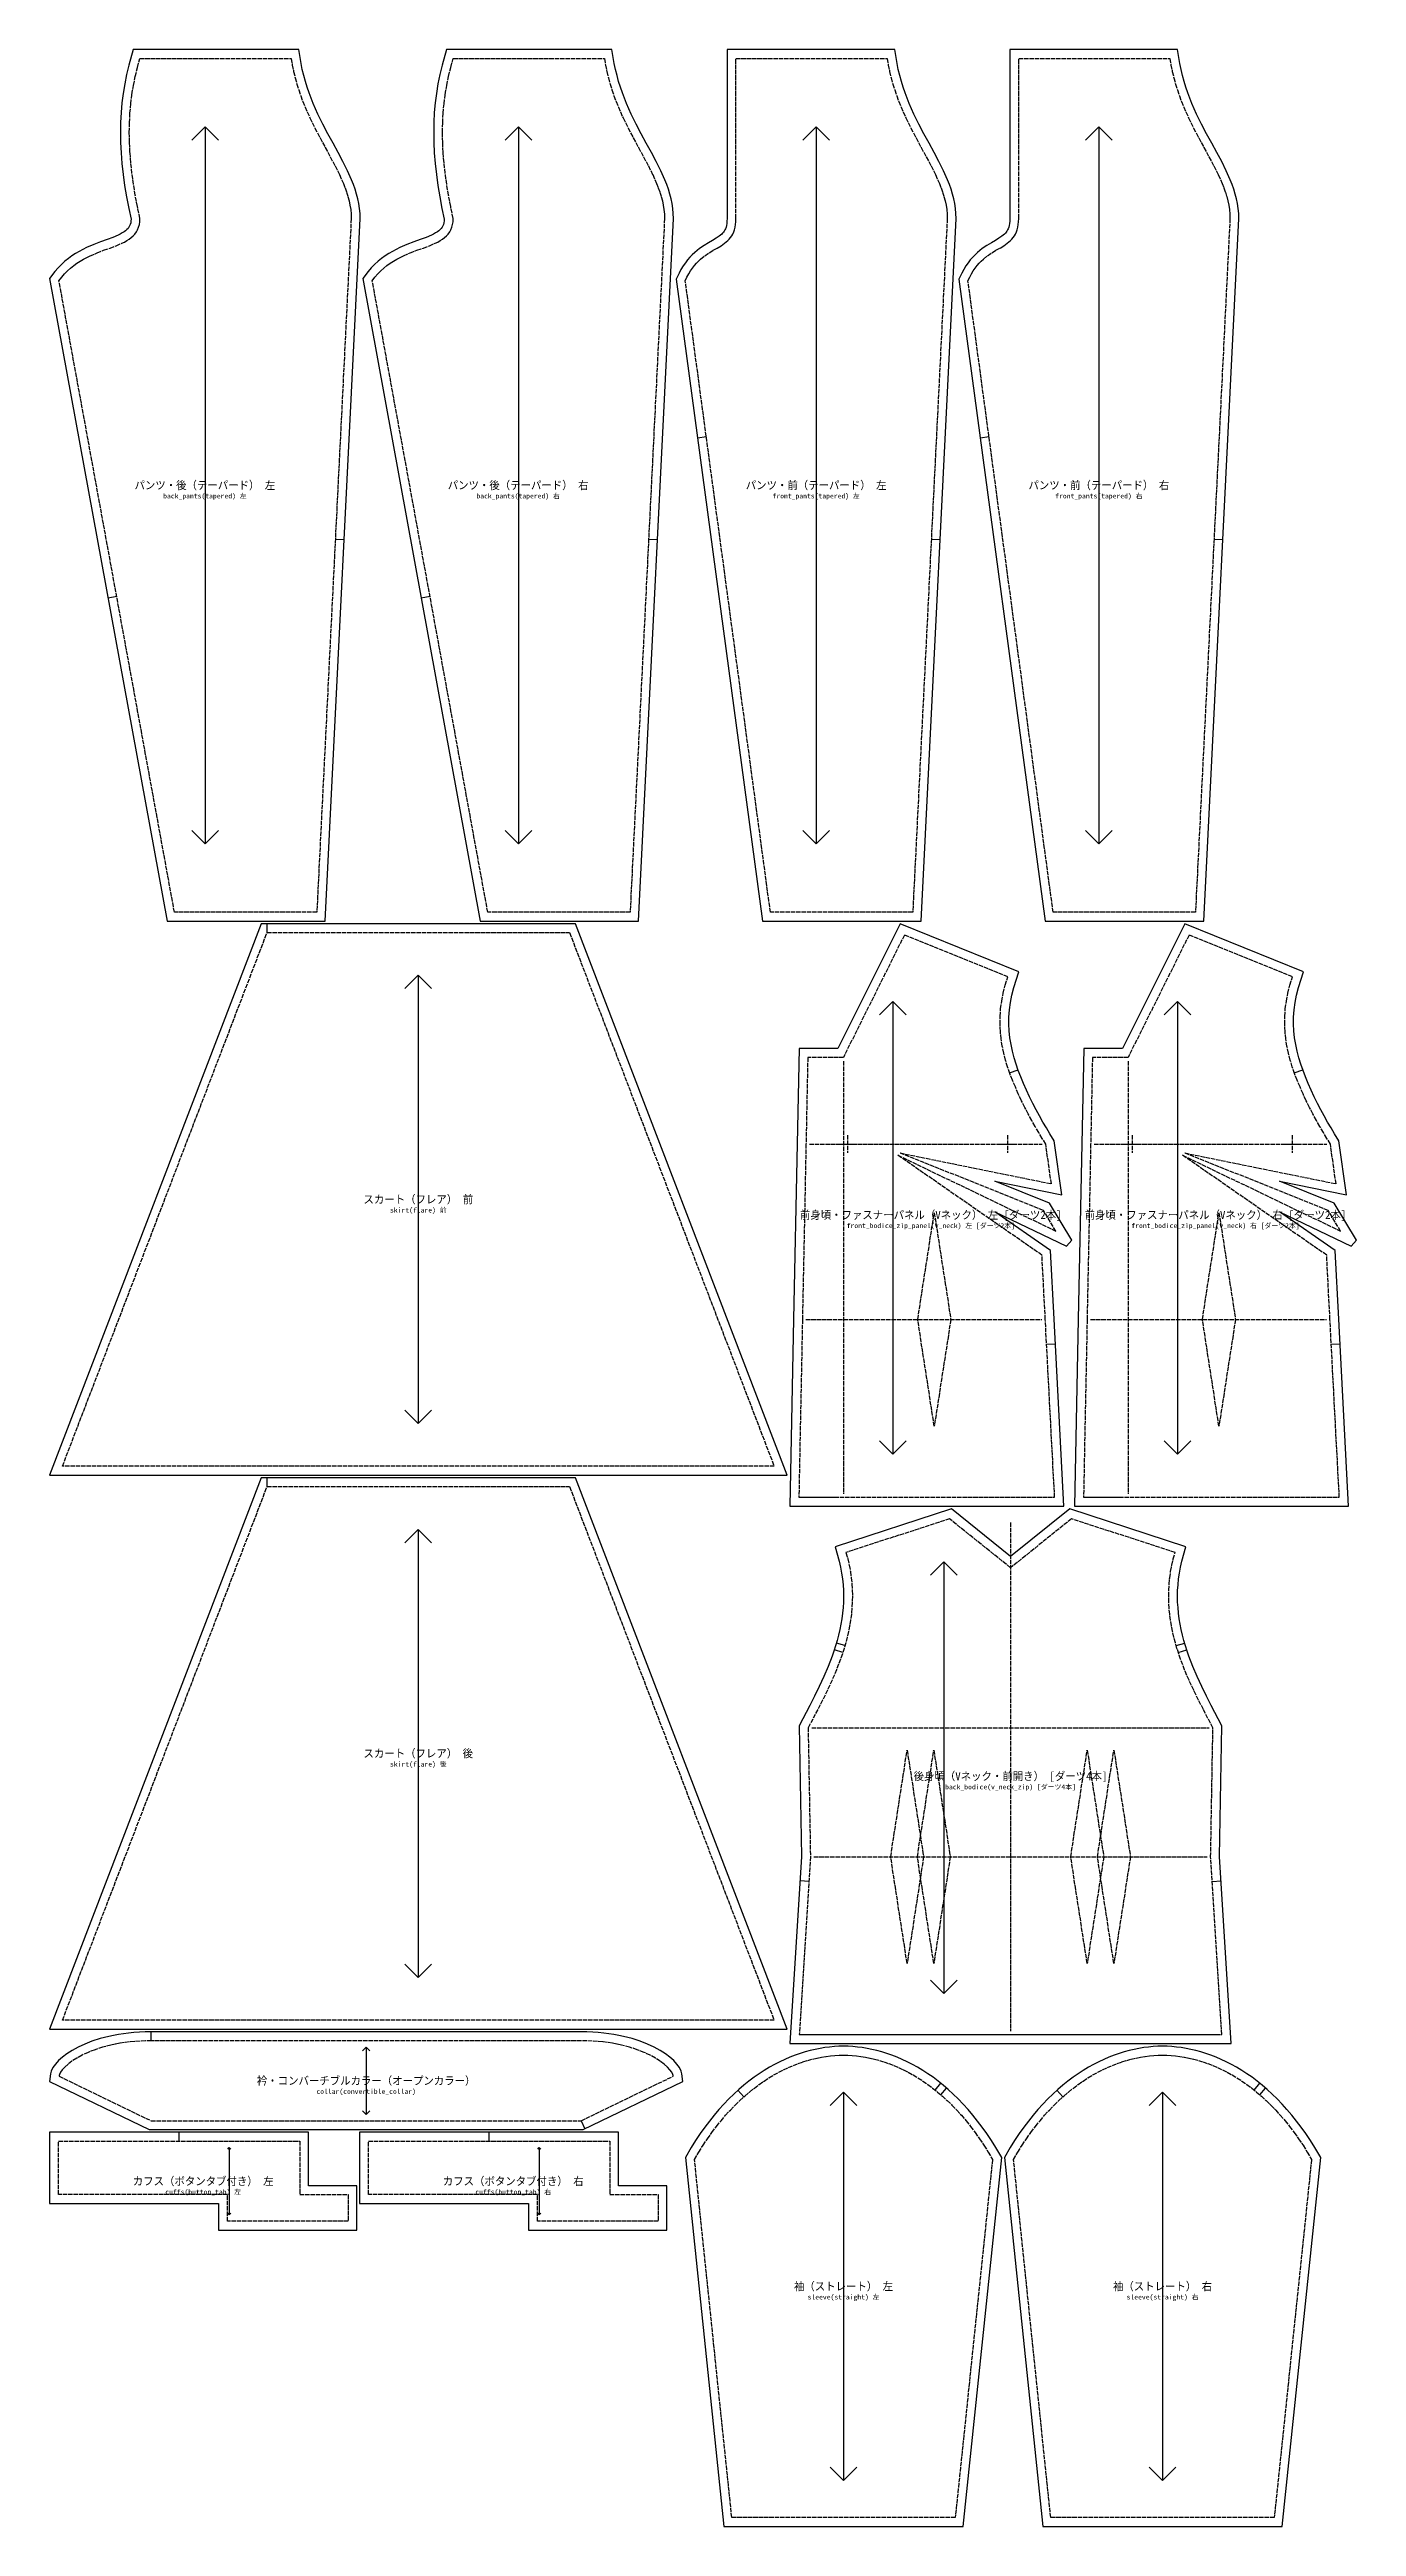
# Model space of a CAD drawing. Header units: centimetres. Extents: x 0 to 147, y 0 to 279.
import ezdxf
from ezdxf.enums import TextEntityAlignment as Align

# ---------------------------------------------------------------- set-up
doc = ezdxf.new("R2010")
doc.units = ezdxf.units.CM
doc.linetypes.add('DASHED', pattern=[0.6, 0.5, -0.1])
for name, color, linetype in [('CUT_LINE', 7, 'Continuous'), ('GRAINLINE', 5, 'Continuous'), ('LABEL', 8, 'Continuous'), ('LABEL_ID', 8, 'Continuous'), ('NOTCH', 1, 'Continuous'), ('REFERENCE_LINE', 6, 'Continuous'), ('STITCH_LINE', 3, 'Continuous')]:
    doc.layers.add(name, color=color, linetype=linetype)

msp = doc.modelspace()

# ---------------------------------------------------------------- linework, layer by layer
at = {"layer": 'CUT_LINE'}
for points in [[(9.4, 278.82), (8.91, 277.05), (8.66, 276), (8.45, 274.95), (8.27, 273.88), (8.14, 272.81), (8.04, 271.72), (7.98, 270.61), (7.96, 269.49), (7.98, 268.35), (8.04, 267.19), (8.14, 266), (8.27, 264.78), (8.44, 263.54), (8.65, 262.26), (8.9, 260.95), (9.16, 259.74), (9.15, 259.56), (9.12, 259.33), (9.06, 259.15), (9, 258.98), (8.92, 258.84), (8.82, 258.7), (8.7, 258.57), (8.55, 258.44), (8.38, 258.31), (8.18, 258.19), (7.95, 258.06), (7.71, 257.94), (7.12, 257.69), (6.46, 257.44), (5.73, 257.18), (4.96, 256.88), (4.17, 256.54), (3.75, 256.34), (3.34, 256.12), (2.93, 255.88), (2.52, 255.62), (2.12, 255.33), (1.72, 255.01), (1.33, 254.65), (0.95, 254.27), (0.59, 253.85), (0, 253.07), (13.21, 180.82), (30.99, 180.82), (34.91, 259.81), (34.9, 260.38), (34.84, 260.94), (34.76, 261.49), (34.65, 262.04), (34.51, 262.57), (34.34, 263.1), (34.16, 263.63), (33.95, 264.15), (33.49, 265.18), (32.98, 266.21), (32.44, 267.24), (31.87, 268.28), (31.29, 269.35), (30.72, 270.44), (30.17, 271.56), (29.64, 272.74), (29.4, 273.33), (29.17, 273.95), (28.96, 274.58), (28.76, 275.22), (28.58, 275.88), (28.41, 276.56), (28.27, 277.25), (28.01, 278.82)], [(44.62, 278.82), (44.13, 277.05), (43.87, 276), (43.66, 274.95), (43.49, 273.88), (43.35, 272.81), (43.25, 271.72), (43.2, 270.61), (43.18, 269.49), (43.2, 268.35), (43.25, 267.19), (43.35, 266), (43.48, 264.78), (43.66, 263.54), (43.87, 262.26), (44.11, 260.95), (44.37, 259.74), (44.36, 259.56), (44.33, 259.33), (44.28, 259.15), (44.21, 258.98), (44.13, 258.84), (44.03, 258.7), (43.91, 258.57), (43.77, 258.44), (43.6, 258.31), (43.4, 258.19), (43.17, 258.06), (42.92, 257.94), (42.33, 257.69), (41.67, 257.44), (40.95, 257.18), (40.18, 256.88), (39.38, 256.54), (38.97, 256.34), (38.55, 256.12), (38.14, 255.88), (37.73, 255.62), (37.33, 255.33), (36.93, 255.01), (36.54, 254.65), (36.17, 254.27), (35.8, 253.85), (35.21, 253.07), (48.42, 180.82), (66.21, 180.82), (70.13, 259.81), (70.11, 260.38), (70.06, 260.94), (69.97, 261.49), (69.86, 262.04), (69.72, 262.57), (69.56, 263.1), (69.37, 263.63), (69.16, 264.15), (68.71, 265.18), (68.2, 266.21), (67.65, 267.24), (67.08, 268.28), (66.5, 269.35), (65.93, 270.44), (65.38, 271.56), (64.86, 272.74), (64.62, 273.33), (64.39, 273.95), (64.17, 274.58), (63.97, 275.22), (63.79, 275.88), (63.63, 276.56), (63.48, 277.25), (63.22, 278.82)], [(76.16, 278.82), (76.16, 259.83), (76.15, 259.52), (76.12, 259.26), (76.09, 259.03), (76.04, 258.84), (75.98, 258.67), (75.91, 258.53), (75.84, 258.4), (75.75, 258.28), (75.66, 258.16), (75.56, 258.06), (75.28, 257.83), (74.94, 257.6), (74.54, 257.36), (74.09, 257.1), (73.59, 256.79), (73.06, 256.43), (72.53, 256), (72.25, 255.74), (71.99, 255.47), (71.72, 255.17), (71.47, 254.84), (71.22, 254.48), (70.98, 254.09), (70.76, 253.67), (70.43, 252.98), (80.15, 180.82), (97.98, 180.82), (101.91, 259.81), (101.89, 260.38), (101.84, 260.94), (101.75, 261.49), (101.64, 262.04), (101.5, 262.57), (101.34, 263.1), (101.15, 263.63), (100.94, 264.15), (100.49, 265.18), (99.98, 266.21), (99.43, 267.24), (98.86, 268.28), (98.28, 269.35), (97.71, 270.44), (97.16, 271.56), (96.64, 272.74), (96.4, 273.33), (96.17, 273.95), (95.95, 274.58), (95.75, 275.22), (95.57, 275.88), (95.41, 276.56), (95.27, 277.25), (95, 278.82)], [(107.94, 278.82), (107.94, 259.83), (107.93, 259.52), (107.9, 259.26), (107.87, 259.03), (107.82, 258.84), (107.76, 258.67), (107.69, 258.53), (107.62, 258.4), (107.53, 258.28), (107.44, 258.16), (107.34, 258.06), (107.06, 257.83), (106.72, 257.6), (106.33, 257.36), (105.87, 257.1), (105.37, 256.79), (104.84, 256.43), (104.31, 256), (104.04, 255.74), (103.77, 255.47), (103.5, 255.17), (103.25, 254.84), (103, 254.48), (102.76, 254.09), (102.54, 253.67), (102.21, 252.98), (111.93, 180.82), (129.76, 180.82), (133.69, 259.81), (133.67, 260.38), (133.62, 260.94), (133.54, 261.49), (133.42, 262.04), (133.28, 262.57), (133.12, 263.1), (132.93, 263.63), (132.73, 264.15), (132.27, 265.18), (131.76, 266.21), (131.21, 267.24), (130.64, 268.28), (130.07, 269.35), (129.49, 270.44), (128.94, 271.56), (128.42, 272.74), (128.18, 273.33), (127.95, 273.95), (127.73, 274.58), (127.53, 275.22), (127.35, 275.88), (127.19, 276.56), (127.05, 277.25), (126.79, 278.82)], [(23.77, 180.52), (0, 118.52), (82.91, 118.52), (59.14, 180.52)], [(114.03, 115.02), (112.93, 136.07), (112.53, 143.79), (106.27, 148.14), (114.31, 144.28), (114.91, 144.94), (112.4, 149.09), (106.25, 151.56), (113.8, 150.02), (112.94, 156.09), (112.44, 156.9), (112.05, 157.55), (111.66, 158.21), (111.27, 158.9), (110.89, 159.6), (110.52, 160.31), (110.16, 161.05), (109.82, 161.79), (109.49, 162.57), (109.18, 163.29), (108.9, 164), (108.65, 164.73), (108.43, 165.45), (108.24, 166.18), (108.08, 166.93), (107.96, 167.69), (107.88, 168.46), (107.85, 169.24), (107.85, 170.03), (107.91, 170.84), (108.02, 171.66), (108.18, 172.49), (108.4, 173.34), (108.96, 175.12), (95.6, 180.52), (88.61, 166.48), (84.25, 166.48), (84.03, 155.76), (83.63, 136.04), (83.21, 115.02)], [(146.03, 115.02), (144.93, 136.07), (144.53, 143.79), (138.27, 148.14), (146.31, 144.28), (146.91, 144.94), (144.4, 149.09), (138.25, 151.56), (145.8, 150.02), (144.94, 156.09), (144.44, 156.9), (144.05, 157.55), (143.66, 158.21), (143.27, 158.9), (142.89, 159.6), (142.52, 160.31), (142.16, 161.05), (141.82, 161.79), (141.49, 162.57), (141.18, 163.29), (140.9, 164), (140.65, 164.73), (140.42, 165.45), (140.24, 166.18), (140.08, 166.93), (139.96, 167.69), (139.88, 168.46), (139.85, 169.24), (139.85, 170.03), (139.91, 170.84), (140.02, 171.66), (140.18, 172.49), (140.39, 173.34), (140.96, 175.12), (127.6, 180.52), (120.61, 166.48), (116.25, 166.48), (116.03, 155.76), (115.63, 136.04), (115.21, 115.02)], [(23.77, 118.22), (0, 56.22), (82.91, 56.22), (59.14, 118.22)], [(88.3, 110.47), (88.76, 108.85), (88.91, 108.17), (89.04, 107.5), (89.13, 106.84), (89.2, 106.19), (89.24, 105.54), (89.25, 104.89), (89.24, 104.25), (89.2, 103.62), (89.14, 102.99), (89.06, 102.37), (88.95, 101.75), (88.83, 101.14), (88.69, 100.53), (88.53, 99.92), (88.36, 99.33), (88.17, 98.74), (87.97, 98.15), (87.53, 96.99), (87.05, 95.86), (86.53, 94.75), (86, 93.67), (85.46, 92.61), (84.27, 90.34), (84.53, 75.62), (83.21, 54.6), (132.84, 54.6), (131.52, 75.62), (131.78, 90.34), (130.59, 92.61), (130.04, 93.67), (129.51, 94.75), (129, 95.86), (128.52, 96.99), (128.08, 98.15), (127.88, 98.74), (127.69, 99.33), (127.51, 99.92), (127.36, 100.53), (127.22, 101.14), (127.09, 101.75), (126.99, 102.37), (126.91, 102.99), (126.85, 103.62), (126.81, 104.25), (126.8, 104.89), (126.81, 105.54), (126.85, 106.19), (126.92, 106.84), (127.01, 107.5), (127.14, 108.17), (127.29, 108.85), (127.74, 110.47), (114.68, 114.72), (108.02, 109.38), (101.37, 114.72)], [(11.41, 55.92), (10.76, 55.91), (10.11, 55.88), (9.49, 55.84), (8.88, 55.78), (8.3, 55.71), (7.74, 55.62), (7.19, 55.52), (6.66, 55.41), (5.68, 55.15), (4.77, 54.86), (3.95, 54.53), (3.2, 54.18), (2.54, 53.82), (1.95, 53.44), (1.44, 53.06), (1.01, 52.68), (0.65, 52.29), (0.37, 51.89), (0.17, 51.48), (0.09, 51.2), (0, 50.32), (11.19, 44.92), (59.98, 44.92), (71.17, 50.32), (71.08, 51.2), (71, 51.48), (70.8, 51.89), (70.52, 52.29), (70.16, 52.68), (69.73, 53.06), (69.22, 53.44), (68.63, 53.82), (67.97, 54.18), (67.22, 54.53), (66.4, 54.86), (65.49, 55.15), (64.51, 55.41), (63.98, 55.52), (63.43, 55.62), (62.87, 55.71), (62.29, 55.78), (61.68, 55.84), (61.06, 55.88), (60.41, 55.91), (59.76, 55.92)], [(71.47, 41.8), (75.79, 0.3), (102.71, 0.3), (107.03, 41.8), (106.38, 42.9), (105.88, 43.7), (105.37, 44.47), (104.85, 45.2), (104.32, 45.89), (103.79, 46.56), (103.25, 47.2), (102.7, 47.8), (102.14, 48.38), (101.59, 48.92), (101.02, 49.44), (100.45, 49.92), (99.88, 50.38), (99.31, 50.81), (98.73, 51.21), (98.15, 51.58), (97.58, 51.93), (97, 52.25), (96.42, 52.55), (95.84, 52.82), (95.27, 53.07), (94.69, 53.29), (94.12, 53.49), (93.56, 53.66), (93, 53.82), (92.44, 53.95), (91.89, 54.06), (91.35, 54.15), (90.81, 54.21), (90.28, 54.26), (89.76, 54.29), (89.25, 54.3), (88.74, 54.29), (88.22, 54.26), (87.69, 54.21), (87.15, 54.15), (86.61, 54.06), (86.06, 53.95), (85.5, 53.82), (84.94, 53.66), (84.37, 53.49), (83.8, 53.29), (83.23, 53.07), (82.66, 52.82), (82.08, 52.55), (81.5, 52.25), (80.92, 51.93), (80.34, 51.58), (79.77, 51.21), (79.19, 50.81), (78.62, 50.38), (78.04, 49.92), (77.48, 49.44), (76.91, 48.92), (76.35, 48.38), (75.8, 47.8), (75.25, 47.2), (74.71, 46.56), (74.17, 45.89), (73.65, 45.2), (73.13, 44.47), (72.62, 43.7), (72.12, 42.9)], [(107.33, 41.8), (111.64, 0.3), (138.57, 0.3), (142.89, 41.8), (142.23, 42.9), (141.74, 43.7), (141.23, 44.47), (140.71, 45.2), (140.18, 45.89), (139.65, 46.56), (139.1, 47.2), (138.56, 47.8), (138, 48.38), (137.44, 48.92), (136.88, 49.44), (136.31, 49.92), (135.74, 50.38), (135.17, 50.81), (134.59, 51.21), (134.01, 51.58), (133.43, 51.93), (132.85, 52.25), (132.28, 52.55), (131.7, 52.82), (131.12, 53.07), (130.55, 53.29), (129.98, 53.49), (129.42, 53.66), (128.86, 53.82), (128.3, 53.95), (127.75, 54.06), (127.21, 54.15), (126.67, 54.21), (126.14, 54.26), (125.62, 54.29), (125.11, 54.3), (124.59, 54.29), (124.07, 54.26), (123.54, 54.21), (123.01, 54.15), (122.46, 54.06), (121.91, 53.95), (121.36, 53.82), (120.8, 53.66), (120.23, 53.49), (119.66, 53.29), (119.09, 53.07), (118.51, 52.82), (117.94, 52.55), (117.36, 52.25), (116.78, 51.93), (116.2, 51.58), (115.62, 51.21), (115.05, 50.81), (114.47, 50.38), (113.9, 49.92), (113.33, 49.44), (112.77, 48.92), (112.21, 48.38), (111.66, 47.8), (111.11, 47.2), (110.57, 46.56), (110.03, 45.89), (109.51, 45.2), (108.99, 44.47), (108.48, 43.7), (107.98, 42.9)], [(0, 44.62), (0, 36.62), (18.99, 36.62), (18.99, 33.62), (34.55, 33.62), (34.55, 38.62), (29.12, 38.62), (29.12, 44.62)], [(34.85, 44.62), (34.85, 36.62), (53.84, 36.62), (53.84, 33.62), (69.4, 33.62), (69.4, 38.62), (63.97, 38.62), (63.97, 44.62)]]:
    msp.add_lwpolyline(points, close=True, dxfattribs=at)
at = {"layer": 'GRAINLINE'}
for p, q in [((15.99, 268.64), (17.49, 270.14)), ((17.49, 270.14), (17.49, 189.5)), ((18.99, 268.64), (17.49, 270.14)), ((51.2, 268.64), (52.7, 270.14)), ((52.7, 270.14), (52.7, 189.5)), ((54.2, 268.64), (52.7, 270.14)), ((84.68, 268.64), (86.18, 270.14)), ((86.18, 270.14), (86.18, 189.5)), ((87.68, 268.64), (86.18, 270.14)), ((116.46, 268.64), (117.96, 270.14)), ((117.96, 270.14), (117.96, 189.5)), ((119.46, 268.64), (117.96, 270.14)), ((15.99, 191), (17.49, 189.5)), ((18.99, 191), (17.49, 189.5)), ((51.2, 191), (52.7, 189.5)), ((54.2, 191), (52.7, 189.5)), ((84.68, 191), (86.18, 189.5)), ((87.68, 191), (86.18, 189.5)), ((116.46, 191), (117.96, 189.5)), ((119.46, 191), (117.96, 189.5)), ((39.95, 173.22), (41.45, 174.72)), ((41.45, 174.72), (41.45, 124.32)), ((42.95, 173.22), (41.45, 174.72)), ((93.28, 170.27), (94.78, 171.77)), ((94.78, 171.77), (94.78, 120.87)), ((96.28, 170.27), (94.78, 171.77)), ((125.28, 170.27), (126.78, 171.77)), ((126.78, 171.77), (126.78, 120.87)), ((128.28, 170.27), (126.78, 171.77)), ((39.95, 125.82), (41.45, 124.32)), ((42.95, 125.82), (41.45, 124.32)), ((93.28, 122.37), (94.78, 120.87)), ((96.28, 122.37), (94.78, 120.87)), ((125.28, 122.37), (126.78, 120.87)), ((128.28, 122.37), (126.78, 120.87)), ((39.95, 110.92), (41.45, 112.42)), ((41.45, 112.42), (41.45, 62.02)), ((42.95, 110.92), (41.45, 112.42)), ((99.04, 107.27), (100.54, 108.77)), ((100.54, 108.77), (100.54, 60.22)), ((102.04, 107.27), (100.54, 108.77)), ((39.95, 63.52), (41.45, 62.02)), ((42.95, 63.52), (41.45, 62.02)), ((99.04, 61.72), (100.54, 60.22)), ((102.04, 61.72), (100.54, 60.22)), ((35.19, 53.8), (35.59, 54.2)), ((35.59, 54.2), (35.59, 46.64)), ((35.99, 53.8), (35.59, 54.2)), ((87.75, 47.64), (89.25, 49.14)), ((89.25, 49.14), (89.25, 5.46)), ((90.75, 47.64), (89.25, 49.14)), ((123.61, 47.64), (125.11, 49.14)), ((125.11, 49.14), (125.11, 5.46)), ((126.61, 47.64), (125.11, 49.14)), ((35.19, 47.04), (35.59, 46.64)), ((35.99, 47.04), (35.59, 46.64)), ((20.04, 42.73), (20.2, 42.9)), ((20.2, 42.9), (20.2, 35.34)), ((20.37, 42.73), (20.2, 42.9)), ((54.89, 42.73), (55.05, 42.9)), ((55.05, 42.9), (55.05, 35.34)), ((55.22, 42.73), (55.05, 42.9)), ((20.04, 35.51), (20.2, 35.34)), ((20.37, 35.51), (20.2, 35.34)), ((54.89, 35.51), (55.05, 35.34)), ((55.22, 35.51), (55.05, 35.34)), ((87.75, 6.96), (89.25, 5.46)), ((90.75, 6.96), (89.25, 5.46)), ((123.61, 6.96), (125.11, 5.46)), ((126.61, 6.96), (125.11, 5.46))]:
    msp.add_line(p, q, dxfattribs=at)
at = {"layer": 'NOTCH'}
for p, q in [((73.83, 235.25), (72.83, 235.11)), ((105.61, 235.25), (104.62, 235.11)), ((32.12, 223.77), (33.12, 223.72)), ((67.34, 223.77), (68.34, 223.72)), ((99.11, 223.77), (100.11, 223.72)), ((130.9, 223.77), (131.89, 223.72)), ((7.55, 217.32), (6.57, 217.14)), ((42.77, 217.32), (41.78, 217.14)), ((24.45, 179.52), (24.45, 180.52)), ((107.92, 163.77), (108.87, 164.09)), ((139.92, 163.77), (140.87, 164.09)), ((112.08, 133.23), (113.08, 133.28)), ((144.08, 133.23), (145.08, 133.28)), ((24.45, 117.22), (24.45, 118.22)), ((89.17, 98.58), (88.22, 98.89)), ((89.41, 99.35), (88.45, 99.63)), ((126.64, 99.35), (127.6, 99.63)), ((126.88, 98.58), (127.83, 98.89)), ((85.36, 72.84), (84.36, 72.9)), ((130.69, 72.84), (131.69, 72.9)), ((11.42, 54.92), (11.41, 55.92)), ((78.06, 48.61), (77.38, 49.35)), ((99.57, 49.35), (100.19, 50.13)), ((100.18, 48.84), (100.83, 49.6)), ((113.92, 48.61), (113.24, 49.35)), ((135.42, 49.35), (136.05, 50.13)), ((136.04, 48.84), (136.69, 49.6)), ((14.56, 43.62), (14.56, 44.62)), ((49.41, 43.62), (49.41, 44.62)), ((59.75, 45.92), (60.18, 45.02))]:
    msp.add_line(p, q, dxfattribs=at)
at = {"layer": 'REFERENCE_LINE', "linetype": 'DASHED'}
for points in [[(89.23, 165.08), (89.23, 116.42)], [(121.23, 165.08), (121.23, 116.42)], [(89.69, 156.74), (89.69, 154.74)], [(107.67, 156.74), (107.67, 154.74)], [(121.69, 156.74), (121.69, 154.74)], [(139.67, 156.74), (139.67, 154.74)], [(85.43, 155.74), (111.58, 155.74)], [(88.69, 155.74), (90.69, 155.74)], [(106.67, 155.74), (108.67, 155.74)], [(117.43, 155.74), (143.58, 155.74)], [(120.69, 155.74), (122.69, 155.74)], [(138.67, 155.74), (140.67, 155.74)], [(85.03, 136.02), (111.53, 136.02)], [(117.03, 136.02), (143.53, 136.02)], [(84.63, 116.02), (112.58, 116.02)], [(116.63, 116.02), (144.58, 116.02)], [(108.02, 113.2), (108.02, 56)], [(85.67, 90.1), (130.37, 90.1)], [(85.93, 75.6), (130.12, 75.6)], [(84.67, 55.6), (131.37, 55.6)]]:
    msp.add_lwpolyline(points, dxfattribs=at)
at = {"layer": 'STITCH_LINE', "linetype": 'DASHED'}
for points in [[(10.16, 277.82), (27.16, 277.82), (27.29, 277.07), (27.44, 276.34), (27.61, 275.63), (27.8, 274.94), (28.01, 274.27), (28.23, 273.61), (28.47, 272.97), (28.72, 272.35), (29.26, 271.14), (29.83, 269.99), (30.41, 268.88), (30.99, 267.8), (31.55, 266.76), (32.09, 265.75), (32.59, 264.75), (33.03, 263.77), (33.22, 263.28), (33.39, 262.79), (33.54, 262.3), (33.67, 261.81), (33.77, 261.32), (33.85, 260.82), (33.9, 260.32), (33.91, 259.82), (30.04, 181.82), (14.04, 181.82), (1.06, 252.82), (1.37, 253.22), (1.69, 253.59), (2.02, 253.93), (2.37, 254.25), (2.72, 254.53), (3.08, 254.79), (3.45, 255.03), (3.83, 255.25), (4.2, 255.45), (4.58, 255.63), (5.34, 255.95), (6.08, 256.24), (6.81, 256.5), (7.49, 256.76), (8.12, 257.03), (8.42, 257.17), (8.69, 257.33), (8.95, 257.49), (9.19, 257.67), (9.4, 257.86), (9.6, 258.07), (9.76, 258.3), (9.9, 258.55), (10.01, 258.83), (10.1, 259.13), (10.15, 259.46), (10.16, 259.82), (9.88, 261.15), (9.64, 262.44), (9.43, 263.69), (9.26, 264.91), (9.13, 266.09), (9.04, 267.25), (8.98, 268.38), (8.96, 269.49), (8.98, 270.58), (9.04, 271.65), (9.13, 272.7), (9.26, 273.74), (9.43, 274.77), (9.64, 275.79), (9.88, 276.8), (10.16, 277.82)], [(45.38, 277.82), (62.38, 277.82), (62.5, 277.07), (62.65, 276.34), (62.82, 275.63), (63.01, 274.94), (63.22, 274.27), (63.44, 273.61), (63.68, 272.97), (63.94, 272.35), (64.47, 271.14), (65.04, 269.99), (65.62, 268.88), (66.2, 267.8), (66.77, 266.76), (67.31, 265.75), (67.8, 264.75), (68.24, 263.77), (68.43, 263.28), (68.61, 262.79), (68.76, 262.3), (68.89, 261.81), (68.99, 261.32), (69.06, 260.82), (69.11, 260.32), (69.13, 259.82), (65.26, 181.82), (49.26, 181.82), (36.28, 252.82), (36.58, 253.22), (36.9, 253.59), (37.24, 253.93), (37.58, 254.25), (37.93, 254.53), (38.3, 254.79), (38.67, 255.03), (39.04, 255.25), (39.42, 255.45), (39.8, 255.63), (40.55, 255.95), (41.3, 256.24), (42.02, 256.5), (42.7, 256.76), (43.34, 257.03), (43.63, 257.17), (43.91, 257.33), (44.16, 257.49), (44.4, 257.67), (44.62, 257.86), (44.81, 258.07), (44.98, 258.3), (45.12, 258.55), (45.23, 258.83), (45.31, 259.13), (45.36, 259.46), (45.38, 259.82), (45.09, 261.15), (44.85, 262.44), (44.64, 263.69), (44.48, 264.91), (44.34, 266.09), (44.25, 267.25), (44.19, 268.38), (44.18, 269.49), (44.19, 270.58), (44.25, 271.65), (44.34, 272.7), (44.48, 273.74), (44.64, 274.77), (44.85, 275.79), (45.09, 276.8), (45.38, 277.82)], [(77.16, 277.82), (94.16, 277.82), (94.28, 277.07), (94.43, 276.34), (94.6, 275.63), (94.79, 274.94), (95, 274.27), (95.23, 273.61), (95.47, 272.97), (95.72, 272.35), (96.25, 271.14), (96.82, 269.99), (97.4, 268.88), (97.98, 267.8), (98.55, 266.76), (99.09, 265.75), (99.58, 264.75), (100.02, 263.77), (100.21, 263.28), (100.39, 262.79), (100.54, 262.3), (100.67, 261.81), (100.77, 261.32), (100.85, 260.82), (100.89, 260.32), (100.91, 259.82), (97.03, 181.82), (81.03, 181.82), (71.46, 252.82), (71.65, 253.22), (71.85, 253.59), (72.06, 253.93), (72.27, 254.25), (72.5, 254.53), (72.72, 254.79), (72.95, 255.03), (73.19, 255.25), (73.66, 255.63), (74.14, 255.95), (74.6, 256.24), (75.05, 256.5), (75.48, 256.76), (75.88, 257.03), (76.24, 257.33), (76.4, 257.49), (76.55, 257.67), (76.68, 257.86), (76.8, 258.07), (76.91, 258.3), (76.99, 258.55), (77.06, 258.83), (77.12, 259.13), (77.15, 259.46), (77.16, 259.82), (77.16, 277.82)], [(108.94, 277.82), (125.94, 277.82), (126.06, 277.07), (126.21, 276.34), (126.38, 275.63), (126.57, 274.94), (126.78, 274.27), (127.01, 273.61), (127.25, 272.97), (127.5, 272.35), (128.04, 271.14), (128.6, 269.99), (129.18, 268.88), (129.76, 267.8), (130.33, 266.76), (130.87, 265.75), (131.37, 264.75), (131.8, 263.77), (132, 263.28), (132.17, 262.79), (132.32, 262.3), (132.45, 261.81), (132.55, 261.32), (132.63, 260.82), (132.67, 260.32), (132.69, 259.82), (128.81, 181.82), (112.81, 181.82), (103.24, 252.82), (103.43, 253.22), (103.63, 253.59), (103.84, 253.93), (104.06, 254.25), (104.28, 254.53), (104.5, 254.79), (104.74, 255.03), (104.97, 255.25), (105.44, 255.63), (105.92, 255.95), (106.38, 256.24), (106.84, 256.5), (107.26, 256.76), (107.66, 257.03), (108.02, 257.33), (108.18, 257.49), (108.33, 257.67), (108.46, 257.86), (108.58, 258.07), (108.69, 258.3), (108.78, 258.55), (108.85, 258.83), (108.9, 259.13), (108.93, 259.46), (108.94, 259.82), (108.94, 277.82)], [(24.45, 179.52), (58.45, 179.52), (81.45, 119.52), (1.45, 119.52)], [(112.98, 116.02), (111.93, 136.02), (111.56, 143.25), (95.37, 154.48), (113.13, 145.95), (111.72, 148.29), (95.6, 154.74), (112.61, 151.28), (111.98, 155.74), (111.59, 156.38), (111.19, 157.04), (110.79, 157.72), (110.4, 158.41), (110.01, 159.13), (109.63, 159.86), (109.26, 160.62), (108.9, 161.39), (108.57, 162.18), (108.25, 162.91), (107.96, 163.66), (107.7, 164.41), (107.46, 165.18), (107.26, 165.96), (107.1, 166.75), (106.97, 167.56), (106.88, 168.38), (106.85, 169.22), (106.85, 170.07), (106.91, 170.94), (107.03, 171.82), (107.2, 172.71), (107.43, 173.62), (107.73, 174.54), (96.09, 179.24), (89.23, 165.48), (85.23, 165.48), (85.03, 155.74), (84.63, 136.02), (84.23, 116.02), (88.23, 116.02)], [(144.98, 116.02), (143.93, 136.02), (143.56, 143.25), (127.37, 154.48), (145.13, 145.95), (143.72, 148.29), (127.6, 154.74), (144.61, 151.28), (143.98, 155.74), (143.59, 156.38), (143.19, 157.04), (142.79, 157.72), (142.4, 158.41), (142.01, 159.13), (141.63, 159.86), (141.26, 160.62), (140.9, 161.39), (140.57, 162.18), (140.25, 162.91), (139.96, 163.66), (139.7, 164.41), (139.46, 165.18), (139.26, 165.96), (139.1, 166.75), (138.97, 167.56), (138.88, 168.38), (138.85, 169.22), (138.85, 170.07), (138.91, 170.94), (139.03, 171.82), (139.2, 172.71), (139.43, 173.62), (139.73, 174.54), (128.09, 179.24), (121.23, 165.48), (117.23, 165.48), (117.03, 155.74), (116.63, 136.02), (116.23, 116.02), (120.23, 116.02)], [(99.45, 148.02), (101.31, 136.02), (99.45, 124.02), (97.59, 136.02)], [(131.45, 148.02), (133.31, 136.02), (131.45, 124.02), (129.59, 136.02)], [(24.45, 117.22), (58.45, 117.22), (81.45, 57.22), (1.45, 57.22)], [(89.52, 109.82), (89.72, 109.09), (89.89, 108.38), (90.02, 107.67), (90.12, 106.96), (90.19, 106.27), (90.24, 105.57), (90.25, 104.89), (90.23, 104.21), (90.19, 103.54), (90.13, 102.88), (90.04, 102.22), (89.94, 101.57), (89.81, 100.92), (89.66, 100.29), (89.5, 99.66), (89.32, 99.04), (89.12, 98.42), (88.91, 97.81), (88.45, 96.62), (87.96, 95.45), (87.44, 94.32), (86.9, 93.22), (86.35, 92.15), (85.27, 90.1), (85.53, 75.6), (84.27, 55.6), (131.77, 55.6), (130.52, 75.6), (130.77, 90.1), (129.7, 92.15), (129.15, 93.22), (128.61, 94.32), (128.09, 95.45), (127.59, 96.62), (127.14, 97.81), (126.93, 98.42), (126.73, 99.04), (126.55, 99.66), (126.39, 100.29), (126.24, 100.92), (126.11, 101.57), (126, 102.22), (125.92, 102.88), (125.85, 103.54), (125.81, 104.21), (125.8, 104.89), (125.81, 105.57), (125.85, 106.27), (125.92, 106.96), (126.02, 107.67), (126.16, 108.38), (126.32, 109.09), (126.52, 109.82), (114.88, 113.6), (108.02, 108.1), (101.17, 113.6), (89.52, 109.82)], [(96.4, 87.6), (98.25, 75.6), (96.4, 63.6), (94.55, 75.6)], [(99.4, 87.6), (101.25, 75.6), (99.4, 63.6), (97.55, 75.6)], [(116.64, 87.6), (118.5, 75.6), (116.64, 63.6), (114.79, 75.6)], [(119.64, 87.6), (121.5, 75.6), (119.64, 63.6), (117.79, 75.6)], [(11.42, 54.92), (10.78, 54.91), (10.17, 54.88), (9.57, 54.84), (8.99, 54.79), (8.44, 54.72), (7.9, 54.63), (7.39, 54.54), (6.89, 54.43), (5.96, 54.19), (5.11, 53.91), (4.34, 53.61), (3.65, 53.29), (3.05, 52.96), (2.52, 52.62), (2.08, 52.29), (1.71, 51.96), (1.43, 51.66), (1.23, 51.38), (1.11, 51.13), (1.08, 51.02), (1.07, 50.92), (11.42, 45.92), (59.75, 45.92), (70.1, 50.92), (70.09, 51.02), (70.06, 51.13), (69.94, 51.38), (69.74, 51.66), (69.46, 51.96), (69.09, 52.29), (68.65, 52.62), (68.12, 52.96), (67.52, 53.29), (66.83, 53.61), (66.06, 53.91), (65.21, 54.19), (64.28, 54.43), (63.78, 54.54), (63.27, 54.63), (62.73, 54.72), (62.18, 54.79), (61.6, 54.84), (61, 54.88), (60.39, 54.91), (59.75, 54.92)], [(72.5, 41.58), (72.97, 42.39), (73.46, 43.16), (73.95, 43.9), (74.46, 44.61), (74.96, 45.28), (75.48, 45.92), (76, 46.54), (76.53, 47.12), (77.06, 47.67), (77.6, 48.19), (78.14, 48.69), (78.68, 49.15), (79.23, 49.59), (79.78, 50), (80.32, 50.38), (80.87, 50.74), (81.42, 51.07), (81.97, 51.37), (82.52, 51.65), (83.07, 51.91), (83.61, 52.14), (84.15, 52.35), (84.69, 52.54), (85.22, 52.7), (85.75, 52.85), (86.27, 52.97), (86.78, 53.07), (87.29, 53.16), (87.79, 53.22), (88.29, 53.26), (88.77, 53.29), (89.25, 53.3), (89.72, 53.29), (90.21, 53.26), (90.7, 53.22), (91.21, 53.16), (91.71, 53.07), (92.23, 52.97), (92.75, 52.85), (93.28, 52.7), (93.81, 52.54), (94.35, 52.35), (94.89, 52.14), (95.43, 51.91), (95.98, 51.65), (96.53, 51.37), (97.07, 51.07), (97.62, 50.74), (98.17, 50.38), (98.72, 50), (99.27, 49.59), (99.82, 49.15), (100.36, 48.69), (100.9, 48.19), (101.44, 47.67), (101.97, 47.12), (102.5, 46.54), (103.02, 45.92), (103.53, 45.28), (104.04, 44.61), (104.54, 43.9), (105.04, 43.16), (105.52, 42.39), (106, 41.58), (101.81, 1.3), (76.69, 1.3)], [(108.36, 41.58), (108.83, 42.39), (109.32, 43.16), (109.81, 43.9), (110.31, 44.61), (110.82, 45.28), (111.34, 45.92), (111.86, 46.54), (112.39, 47.12), (112.92, 47.67), (113.46, 48.19), (114, 48.69), (114.54, 49.15), (115.09, 49.59), (115.63, 50), (116.18, 50.38), (116.73, 50.74), (117.28, 51.07), (117.83, 51.37), (118.38, 51.65), (118.92, 51.91), (119.47, 52.14), (120.01, 52.35), (120.54, 52.54), (121.08, 52.7), (121.6, 52.85), (122.13, 52.97), (122.64, 53.07), (123.15, 53.16), (123.65, 53.22), (124.15, 53.26), (124.63, 53.29), (125.11, 53.3), (125.58, 53.29), (126.07, 53.26), (126.56, 53.22), (127.06, 53.16), (127.57, 53.07), (128.09, 52.97), (128.61, 52.85), (129.14, 52.7), (129.67, 52.54), (130.21, 52.35), (130.75, 52.14), (131.29, 51.91), (131.84, 51.65), (132.38, 51.37), (132.93, 51.07), (133.48, 50.74), (134.03, 50.38), (134.58, 50), (135.13, 49.59), (135.67, 49.15), (136.22, 48.69), (136.76, 48.19), (137.29, 47.67), (137.83, 47.12), (138.35, 46.54), (138.88, 45.92), (139.39, 45.28), (139.9, 44.61), (140.4, 43.9), (140.9, 43.16), (141.38, 42.39), (141.86, 41.58), (137.67, 1.3), (112.54, 1.3)], [(1, 43.62), (28.12, 43.62), (28.12, 37.62), (33.55, 37.62), (33.55, 34.62), (19.99, 34.62), (19.99, 37.62), (1, 37.62)], [(35.85, 43.62), (62.97, 43.62), (62.97, 37.62), (68.4, 37.62), (68.4, 34.62), (54.84, 34.62), (54.84, 37.62), (35.85, 37.62)]]:
    msp.add_lwpolyline(points, close=True, dxfattribs=at)

# ---------------------------------------------------------------- texts
at = {"layer": 'LABEL'}
for s, p in [('パンツ・後（テーパード） 左', (17.46, 229.82)), ('パンツ・後（テーパード） 右', (52.67, 229.82)), ('パンツ・前（テーパード） 左', (86.17, 229.82)), ('パンツ・前（テーパード） 右', (117.95, 229.82)), ('スカート（フレア） 前', (41.45, 149.52)), ('前身頃・ファスナーパネル（Vネック） 左 [ダーツ2本]', (99.06, 147.77)), ('前身頃・ファスナーパネル（Vネック） 右 [ダーツ2本]', (131.06, 147.77)), ('スカート（フレア） 後', (41.45, 87.22)), ('後身頃（Vネック・前開き） [ダーツ4本]', (108.02, 84.66)), ('衿・コンバーチブルカラー（オープンカラー）', (35.59, 50.42)), ('カフス（ボタンタブ付き） 左', (17.27, 39.12)), ('カフス（ボタンタブ付き） 右', (52.12, 39.12)), ('袖（ストレート） 左', (89.25, 27.3)), ('袖（ストレート） 右', (125.11, 27.3))]:
    msp.add_text(s, height=0.9, dxfattribs=at).set_placement(p, align=Align.MIDDLE_CENTER)
at = {"layer": 'LABEL_ID'}
for s, p in [('back_pants(tapered) 左', (17.46, 228.62)), ('back_pants(tapered) 右', (52.67, 228.62)), ('front_pants(tapered) 左', (86.17, 228.62)), ('front_pants(tapered) 右', (117.95, 228.62)), ('skirt(flare) 前', (41.45, 148.32)), ('front_bodice_zip_panel(v_neck) 左 [ダーツ2本]', (99.06, 146.57)), ('front_bodice_zip_panel(v_neck) 右 [ダーツ2本]', (131.06, 146.57)), ('skirt(flare) 後', (41.45, 86.02)), ('back_bodice(v_neck_zip) [ダーツ4本]', (108.02, 83.46)), ('collar(convertible_collar)', (35.59, 49.22)), ('cuffs(button_tab) 左', (17.27, 37.92)), ('cuffs(button_tab) 右', (52.12, 37.92)), ('sleeve(straight) 左', (89.25, 26.1)), ('sleeve(straight) 右', (125.11, 26.1))]:
    msp.add_text(s, height=0.55, dxfattribs=at).set_placement(p, align=Align.MIDDLE_CENTER)

doc.saveas('drawing.dxf')
